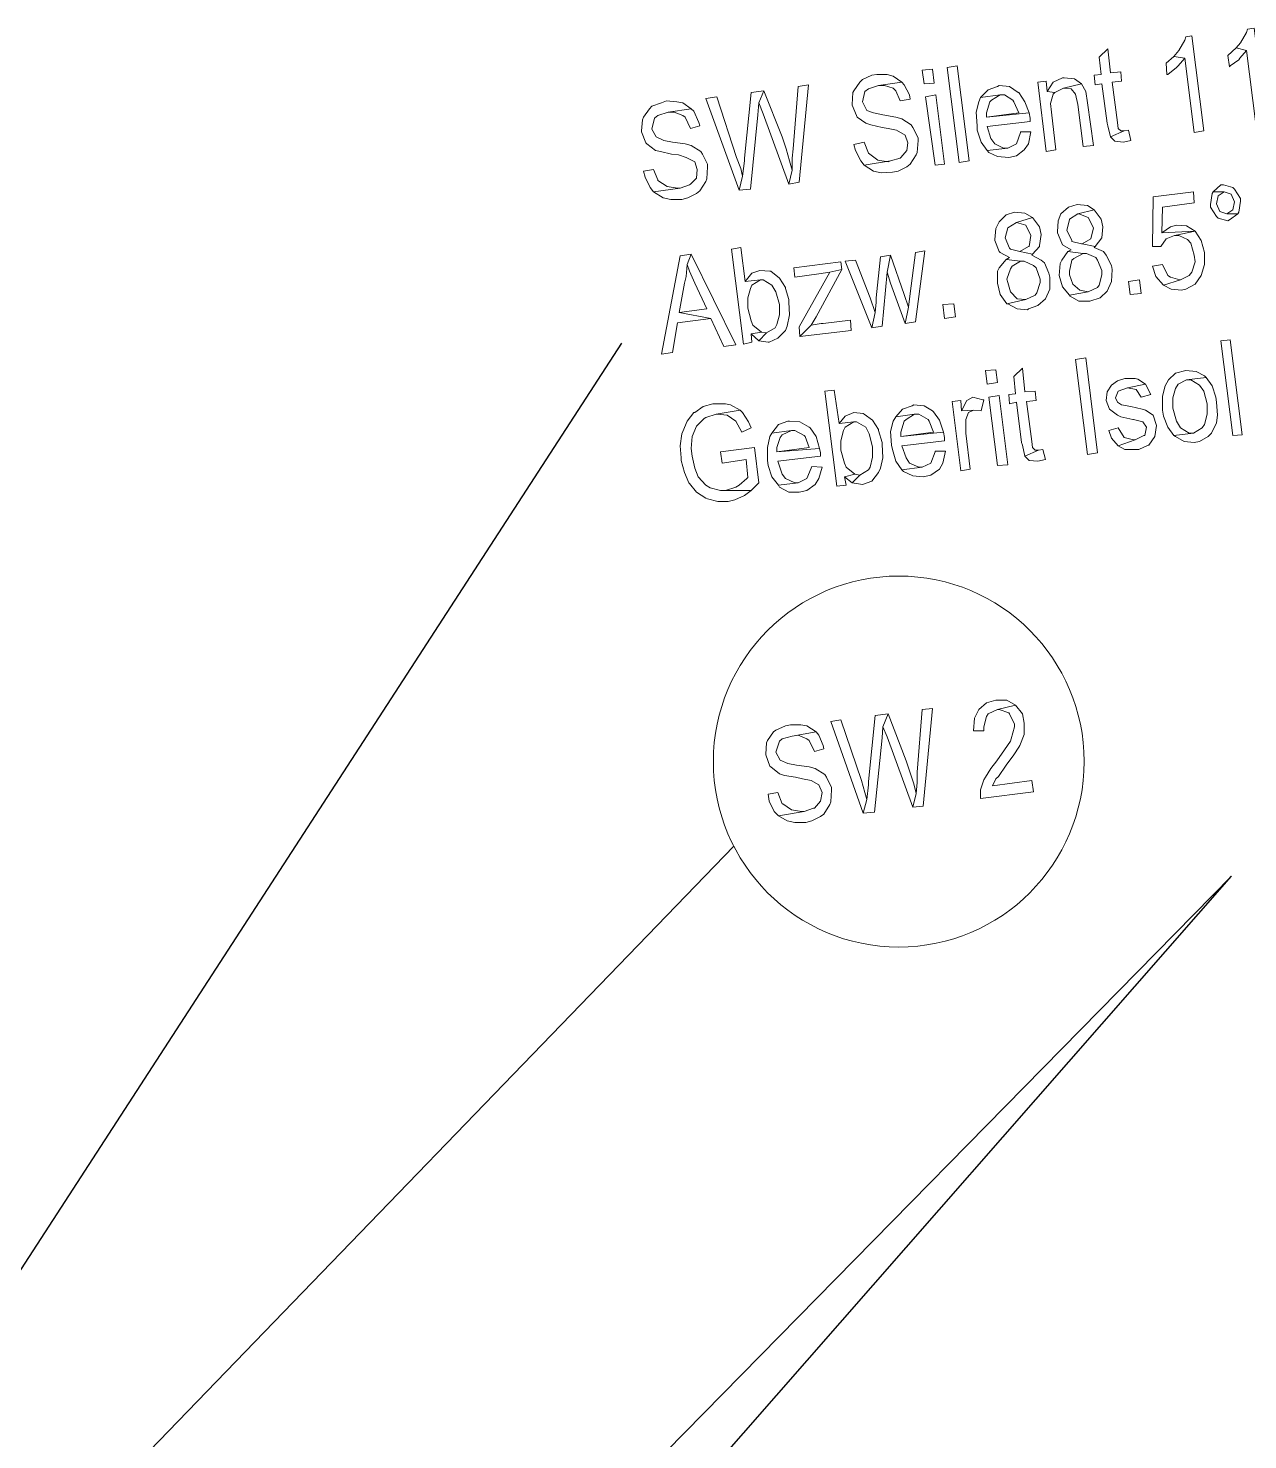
# Model space of a CAD drawing. Header units: metres. Extents: x 2713732.4 to 2713757.2, y 1226081.6 to 1226111.3.
# Drawn here: x 2713750.459 to 2713752.007, y 1226107.596 to 1226109.388 of the extents above; entities that cross this region are included whole.
import ezdxf

# ---------------------------------------------------------------- set-up
doc = ezdxf.new("R2010")
doc.units = ezdxf.units.M
doc.layers.add('einlagen_boden_erstes_og', color=7, linetype='Continuous', true_color=0x000000)

msp = doc.modelspace()

# ---------------------------------------------------------------- linework, layer by layer
at = {"layer": 'einlagen_boden_erstes_og', "color": 7, "linetype": 'Continuous', "lineweight": 25, "extrusion": (0.000477202, 0.001815, 0.999998)}
for p, q in [((2713749.6613, 1226106.5983, -0.191), (2713751.2126, 1226108.9881, -0.1961)), ((2713749.6613, 1226106.5983, -0.191), (2713751.3546, 1226108.3495, -0.195)), ((2713751.9867, 1226108.3117, -0.1952), (2713750.3595, 1226106.6567, -0.1915)), ((2713750.5579, 1226106.6819, -0.1916), (2713751.9867, 1226108.3117, -0.1952))]:
    msp.add_line(p, q, dxfattribs=at)
at = {"layer": 'einlagen_boden_erstes_og', "color": 7, "lineweight": 0}
for points in [[(2713752.0154, 1226109.3876), (2713752.0067, 1226109.3865), (2713752.0056, 1226109.3822), (2713751.998, 1226109.3691), (2713751.9925, 1226109.3626), (2713752.0056, 1226109.3594), (2713752.0175, 1226109.2659), (2713752.0306, 1226109.267)], [(2713751.9361, 1226109.3778), (2713751.9285, 1226109.3767), (2713751.9274, 1226109.3724), (2713751.9198, 1226109.3594), (2713751.9132, 1226109.3518), (2713751.9274, 1226109.3496), (2713751.9393, 1226109.2551), (2713751.9513, 1226109.2573)], [(2713751.8296, 1226109.3615), (2713751.8187, 1226109.3507), (2713751.8209, 1226109.329), (2713751.8122, 1226109.3279), (2713751.8133, 1226109.3159), (2713751.822, 1226109.317), (2713751.8285, 1226109.267), (2713751.8296, 1226109.2638), (2713751.8329, 1226109.2497), (2713751.8502, 1226109.2573), (2713751.8459, 1226109.2573), (2713751.8426, 1226109.2605), (2713751.8416, 1226109.2681), (2713751.835, 1226109.3192), (2713751.847, 1226109.3203), (2713751.8459, 1226109.3322), (2713751.8329, 1226109.3311)], [(2713751.9132, 1226109.3518), (2713751.9035, 1226109.3431), (2713751.9046, 1226109.329), (2713751.9056, 1226109.329), (2713751.9165, 1226109.3376), (2713751.9187, 1226109.3398), (2713751.9274, 1226109.3496)], [(2713751.9925, 1226109.3626), (2713751.9817, 1226109.3528), (2713751.9839, 1226109.3387), (2713751.9849, 1226109.3398), (2713751.9958, 1226109.3474), (2713751.9969, 1226109.3496), (2713752.0056, 1226109.3594)], [(2713751.6069, 1226109.3355), (2713751.5939, 1226109.3344), (2713751.5961, 1226109.317), (2713751.6091, 1226109.3181)], [(2713751.6406, 1226109.2171), (2713751.6254, 1226109.3376), (2713751.6384, 1226109.3398), (2713751.6536, 1226109.2192), (2713751.6406, 1226109.2171)], [(2713751.4494, 1226109.3159), (2713751.4364, 1226109.3137), (2713751.4299, 1226109.2344), (2713751.4288, 1226109.2225), (2713751.4288, 1226109.2073), (2713751.4244, 1226109.1899), (2713751.4375, 1226109.1921)], [(2713751.5363, 1226109.329), (2713751.5298, 1226109.3279), (2713751.5179, 1226109.3224), (2713751.5146, 1226109.3192), (2713751.507, 1226109.3083), (2713751.5059, 1226109.3061), (2713751.5048, 1226109.2909), (2713751.5048, 1226109.2898), (2713751.5103, 1226109.2768), (2713751.5113, 1226109.2746), (2713751.5222, 1226109.267), (2713751.5287, 1226109.2649), (2713751.5428, 1226109.2616), (2713751.5504, 1226109.2605), (2713751.5613, 1226109.2583), (2713751.5722, 1226109.2518), (2713751.5754, 1226109.2421), (2713751.5743, 1226109.2323), (2713751.5667, 1226109.2236), (2713751.5657, 1226109.2225), (2713751.5537, 1226109.2192), (2713751.52, 1226109.2138), (2713751.532, 1226109.2062), (2713751.5418, 1226109.204), (2713751.5559, 1226109.2051), (2713751.5635, 1226109.2062), (2713751.5743, 1226109.2116), (2713751.5787, 1226109.2149), (2713751.5863, 1226109.2268), (2713751.5874, 1226109.2301), (2713751.5885, 1226109.2453), (2713751.5885, 1226109.2486), (2713751.5819, 1226109.2616), (2713751.5798, 1226109.2649), (2713751.5678, 1226109.2725), (2713751.5602, 1226109.2746), (2713751.5439, 1226109.2779), (2713751.532, 1226109.2801), (2713751.5233, 1226109.2833), (2713751.5179, 1226109.2942), (2713751.5179, 1226109.2942), (2713751.5211, 1226109.3072), (2713751.5255, 1226109.3105), (2713751.5385, 1226109.3148), (2713751.5678, 1226109.3192), (2713751.557, 1226109.3268), (2713751.5494, 1226109.329)], [(2713751.5678, 1226109.3192), (2713751.5385, 1226109.3148), (2713751.5461, 1226109.3148), (2713751.557, 1226109.3116), (2713751.5602, 1226109.3083), (2713751.5657, 1226109.2953), (2713751.5787, 1226109.2975), (2713751.5776, 1226109.3029), (2713751.5711, 1226109.3159)], [(2713751.6917, 1226109.3148), (2713751.6895, 1226109.3137), (2713751.6775, 1226109.3094), (2713751.6678, 1226109.2996), (2713751.6927, 1226109.3029), (2713751.6982, 1226109.3029), (2713751.709, 1226109.2964), (2713751.7101, 1226109.2942), (2713751.7166, 1226109.2801), (2713751.6754, 1226109.2746), (2713751.7297, 1226109.2801), (2713751.7242, 1226109.2942), (2713751.7166, 1226109.3061), (2713751.7156, 1226109.3061), (2713751.7047, 1226109.3137)], [(2713751.7514, 1226109.3203), (2713751.7405, 1226109.3192), (2713751.7514, 1226109.2312), (2713751.7633, 1226109.2334), (2713751.7579, 1226109.2812), (2713751.7568, 1226109.292), (2713751.7601, 1226109.304), (2713751.7623, 1226109.3061), (2713751.7525, 1226109.3072)], [(2713751.7742, 1226109.3246), (2713751.772, 1226109.3246), (2713751.7601, 1226109.3192), (2713751.7525, 1226109.3072), (2713751.7623, 1226109.3061), (2713751.7731, 1226109.3116), (2713751.7959, 1226109.317), (2713751.7872, 1226109.3235)], [(2713751.7959, 1226109.317), (2713751.7731, 1226109.3116), (2713751.7829, 1226109.3105), (2713751.7883, 1226109.304), (2713751.7916, 1226109.2909), (2713751.7981, 1226109.2377), (2713751.8111, 1226109.2388), (2713751.8035, 1226109.2931), (2713751.8014, 1226109.3072)], [(2713751.2691, 1226109.2953), (2713751.2626, 1226109.2931), (2713751.2506, 1226109.2888), (2713751.2474, 1226109.2855), (2713751.2398, 1226109.2746), (2713751.2387, 1226109.2714), (2713751.2376, 1226109.2573), (2713751.2376, 1226109.2562), (2713751.243, 1226109.2421), (2713751.2441, 1226109.241), (2713751.255, 1226109.2323), (2713751.2615, 1226109.2312), (2713751.2756, 1226109.2279), (2713751.2843, 1226109.2268), (2713751.2941, 1226109.2236), (2713751.305, 1226109.2182), (2713751.3082, 1226109.2084), (2713751.3071, 1226109.1975), (2713751.2995, 1226109.1899), (2713751.2984, 1226109.1888), (2713751.2865, 1226109.1845), (2713751.2528, 1226109.1801), (2713751.2648, 1226109.1725), (2713751.2745, 1226109.1704), (2713751.2887, 1226109.1704), (2713751.2963, 1226109.1725), (2713751.3071, 1226109.178), (2713751.3115, 1226109.1812), (2713751.3191, 1226109.1932), (2713751.3202, 1226109.1964), (2713751.3212, 1226109.2116), (2713751.3212, 1226109.2149), (2713751.3147, 1226109.2279), (2713751.3126, 1226109.2312), (2713751.3006, 1226109.2388), (2713751.293, 1226109.241), (2713751.2767, 1226109.2431), (2713751.2659, 1226109.2453), (2713751.2561, 1226109.2497), (2713751.2506, 1226109.2594), (2713751.2506, 1226109.2594), (2713751.2539, 1226109.2736), (2713751.2582, 1226109.2768), (2713751.2713, 1226109.2812), (2713751.3006, 1226109.2855), (2713751.2897, 1226109.2931), (2713751.2821, 1226109.2942)], [(2713751.3332, 1226109.3007), (2713751.3191, 1226109.2985), (2713751.3614, 1226109.1823), (2713751.3658, 1226109.1997), (2713751.3636, 1226109.2095), (2713751.3582, 1226109.2236)], [(2713751.3929, 1226109.3083), (2713751.3766, 1226109.3061), (2713751.368, 1226109.2225), (2713751.368, 1226109.2192), (2713751.3658, 1226109.1997), (2713751.3614, 1226109.1823), (2713751.3756, 1226109.1834), (2713751.3853, 1226109.2779), (2713751.3864, 1226109.2931)], [(2713751.3929, 1226109.3083), (2713751.3864, 1226109.2931), (2713751.3919, 1226109.279), (2713751.4244, 1226109.1899), (2713751.4288, 1226109.2073), (2713751.4255, 1226109.2192), (2713751.4212, 1226109.2344), (2713751.4158, 1226109.2497)], [(2713751.6113, 1226109.3029), (2713751.5982, 1226109.3007), (2713751.6102, 1226109.2138), (2713751.6221, 1226109.2149)], [(2713751.6678, 1226109.2996), (2713751.6656, 1226109.2942), (2713751.6623, 1226109.2812), (2713751.6634, 1226109.2638), (2713751.6634, 1226109.2583), (2713751.6688, 1226109.2431), (2713751.6764, 1226109.2323), (2713751.7025, 1226109.2355), (2713751.6971, 1226109.2355), (2713751.6862, 1226109.241), (2713751.6808, 1226109.2475), (2713751.6764, 1226109.2627), (2713751.7308, 1226109.2692), (2713751.7308, 1226109.2736), (2713751.7297, 1226109.2801), (2713751.6754, 1226109.2746), (2713751.6754, 1226109.2801), (2713751.6797, 1226109.2942), (2713751.6819, 1226109.2964), (2713751.6927, 1226109.3029)], [(2713751.3006, 1226109.2855), (2713751.2713, 1226109.2812), (2713751.2789, 1226109.2812), (2713751.2897, 1226109.2768), (2713751.293, 1226109.2746), (2713751.2995, 1226109.2605), (2713751.3115, 1226109.2638), (2713751.3104, 1226109.2681), (2713751.3039, 1226109.2822)], [(2713751.52, 1226109.2431), (2713751.507, 1226109.2399), (2713751.5092, 1226109.2323), (2713751.5157, 1226109.2192), (2713751.52, 1226109.2138), (2713751.5537, 1226109.2192), (2713751.5504, 1226109.2182), (2713751.5374, 1226109.2203), (2713751.5374, 1226109.2203), (2713751.5255, 1226109.229), (2713751.5255, 1226109.229)], [(2713751.7188, 1226109.2562), (2713751.7188, 1226109.2551), (2713751.7134, 1226109.241), (2713751.7025, 1226109.2355), (2713751.6764, 1226109.2323), (2713751.6786, 1226109.2301), (2713751.6895, 1226109.2247), (2713751.7036, 1226109.2236), (2713751.7134, 1226109.2258), (2713751.7232, 1226109.2334), (2713751.7286, 1226109.241), (2713751.7318, 1226109.2562)], [(2713751.8557, 1226109.2583), (2713751.8502, 1226109.2573), (2713751.8329, 1226109.2497), (2713751.8383, 1226109.2442), (2713751.8492, 1226109.2431), (2713751.8589, 1226109.2453)], [(2713751.2528, 1226109.2084), (2713751.2398, 1226109.2062), (2713751.242, 1226109.1986), (2713751.2485, 1226109.1856), (2713751.2528, 1226109.1801), (2713751.2865, 1226109.1845), (2713751.2832, 1226109.1845), (2713751.2702, 1226109.1867), (2713751.2702, 1226109.1867), (2713751.2582, 1226109.1943), (2713751.2582, 1226109.1953)], [(2713751.9762, 1226109.1888), (2713751.973, 1226109.1888), (2713751.9632, 1226109.1801), (2713751.9773, 1226109.1801), (2713751.986, 1226109.1769), (2713751.9904, 1226109.1671), (2713751.9882, 1226109.1573), (2713751.9806, 1226109.1519), (2713751.9947, 1226109.1519), (2713751.9958, 1226109.1541), (2713751.998, 1226109.1682), (2713751.998, 1226109.1714), (2713751.9904, 1226109.1834), (2713751.9882, 1226109.1856)], [(2713751.9382, 1226109.1801), (2713751.8872, 1226109.1736), (2713751.8861, 1226109.1106), (2713751.897, 1226109.1106), (2713751.9035, 1226109.1204), (2713751.9143, 1226109.1247), (2713751.9404, 1226109.1302), (2713751.898, 1226109.128), (2713751.8991, 1226109.1606), (2713751.9393, 1226109.166)], [(2713751.9632, 1226109.1801), (2713751.9621, 1226109.178), (2713751.96, 1226109.1638), (2713751.96, 1226109.1606), (2713751.9676, 1226109.1486), (2713751.9697, 1226109.1465), (2713751.9817, 1226109.1432), (2713751.9839, 1226109.1443), (2713751.9947, 1226109.1519), (2713751.9806, 1226109.1519), (2713751.9719, 1226109.1552), (2713751.9676, 1226109.1649), (2713751.9697, 1226109.1747), (2713751.9773, 1226109.1801)], [(2713751.7112, 1226109.1541), (2713751.7003, 1226109.1508), (2713751.6917, 1226109.1421), (2713751.6873, 1226109.1334), (2713751.6862, 1226109.1193), (2713751.6862, 1226109.1182), (2713751.6917, 1226109.1041), (2713751.6927, 1226109.103), (2713751.7047, 1226109.0965), (2713751.7003, 1226109.0943), (2713751.7188, 1226109.0922), (2713751.7232, 1226109.0922), (2713751.7351, 1226109.0867), (2713751.7384, 1226109.0835), (2713751.7438, 1226109.0693), (2713751.7438, 1226109.065), (2713751.7394, 1226109.052), (2713751.7373, 1226109.0487), (2713751.7253, 1226109.0433), (2713751.7014, 1226109.0378), (2713751.7025, 1226109.0378), (2713751.7145, 1226109.0313), (2713751.7275, 1226109.0302), (2713751.7286, 1226109.0313), (2713751.7405, 1226109.0357), (2713751.7503, 1226109.0444), (2713751.7557, 1226109.0563), (2713751.7557, 1226109.0715), (2713751.7547, 1226109.0769), (2713751.7492, 1226109.09), (2713751.7449, 1226109.0932), (2713751.7329, 1226109.0998), (2713751.734, 1226109.1008), (2713751.7177, 1226109.1041), (2713751.7177, 1226109.1041), (2713751.7058, 1226109.1074), (2713751.7047, 1226109.1084), (2713751.6993, 1226109.1215), (2713751.7025, 1226109.1345), (2713751.7025, 1226109.1345), (2713751.7134, 1226109.141), (2713751.734, 1226109.1476), (2713751.7242, 1226109.153)], [(2713751.7905, 1226109.1638), (2713751.7796, 1226109.1606), (2713751.7699, 1226109.1519), (2713751.7666, 1226109.1432), (2713751.7655, 1226109.1291), (2713751.7655, 1226109.128), (2713751.7709, 1226109.115), (2713751.772, 1226109.1128), (2713751.7829, 1226109.1063), (2713751.7786, 1226109.1041), (2713751.7981, 1226109.1019), (2713751.8025, 1226109.1019), (2713751.8144, 1226109.0965), (2713751.8166, 1226109.0932), (2713751.822, 1226109.0802), (2713751.822, 1226109.0748), (2713751.8187, 1226109.0617), (2713751.8166, 1226109.0585), (2713751.8046, 1226109.053), (2713751.7807, 1226109.0487), (2713751.7818, 1226109.0476), (2713751.7927, 1226109.0411), (2713751.8057, 1226109.0411), (2713751.8068, 1226109.0411), (2713751.8198, 1226109.0454), (2713751.8285, 1226109.0541), (2713751.834, 1226109.0661), (2713751.835, 1226109.0813), (2713751.834, 1226109.0867), (2713751.8274, 1226109.0998), (2713751.8242, 1226109.1041), (2713751.8122, 1226109.1095), (2713751.8133, 1226109.1106), (2713751.797, 1226109.1139), (2713751.7959, 1226109.1139), (2713751.784, 1226109.1171), (2713751.784, 1226109.1182), (2713751.7775, 1226109.1313), (2713751.7807, 1226109.1443), (2713751.7807, 1226109.1454), (2713751.7916, 1226109.1519), (2713751.8122, 1226109.1573), (2713751.8035, 1226109.1628)], [(2713751.8122, 1226109.1573), (2713751.7916, 1226109.1519), (2713751.7927, 1226109.1519), (2713751.8046, 1226109.1476), (2713751.8046, 1226109.1476), (2713751.8111, 1226109.1345), (2713751.8079, 1226109.1204), (2713751.8079, 1226109.1204), (2713751.797, 1226109.1139), (2713751.8133, 1226109.1106), (2713751.822, 1226109.1215), (2713751.822, 1226109.1215), (2713751.8231, 1226109.1356), (2713751.8209, 1226109.1454)], [(2713751.734, 1226109.1476), (2713751.7134, 1226109.141), (2713751.7134, 1226109.141), (2713751.7253, 1226109.1378), (2713751.7253, 1226109.1378), (2713751.7318, 1226109.1247), (2713751.7297, 1226109.1106), (2713751.7286, 1226109.1106), (2713751.7177, 1226109.1041), (2713751.734, 1226109.1008), (2713751.7427, 1226109.1106), (2713751.7427, 1226109.1117), (2713751.7449, 1226109.1258), (2713751.7427, 1226109.1356)], [(2713751.9165, 1226109.1378), (2713751.9089, 1226109.1356), (2713751.898, 1226109.128), (2713751.9404, 1226109.1302), (2713751.9295, 1226109.1367)], [(2713751.9404, 1226109.1302), (2713751.9143, 1226109.1247), (2713751.9198, 1226109.1247), (2713751.9306, 1226109.1193), (2713751.935, 1226109.115), (2713751.9393, 1226109.0998), (2713751.9404, 1226109.0911), (2713751.9361, 1226109.078), (2713751.9328, 1226109.0737), (2713751.9219, 1226109.0683), (2713751.9002, 1226109.0617), (2713751.91, 1226109.0563), (2713751.923, 1226109.0552), (2713751.9285, 1226109.0563), (2713751.9404, 1226109.0628), (2713751.948, 1226109.0737), (2713751.9524, 1226109.0878), (2713751.9524, 1226109.103), (2713751.9524, 1226109.103), (2713751.948, 1226109.1182)], [(2713751.3006, 1226109.1008), (2713751.2865, 1226109.0987), (2713751.2626, 1226108.9738), (2713751.2767, 1226108.9759), (2713751.2832, 1226109.0139), (2713751.3256, 1226109.0194), (2713751.2854, 1226109.027), (2713751.2919, 1226109.0639), (2713751.2941, 1226109.0726), (2713751.2952, 1226109.0878)], [(2713751.3006, 1226109.1008), (2713751.2952, 1226109.0878), (2713751.2984, 1226109.0791), (2713751.305, 1226109.0639), (2713751.3202, 1226109.0313), (2713751.2854, 1226109.027), (2713751.3256, 1226109.0194), (2713751.3419, 1226108.9835), (2713751.3571, 1226108.9857)], [(2713751.3636, 1226109.1095), (2713751.3517, 1226109.1074), (2713751.3669, 1226108.9868), (2713751.3777, 1226108.989), (2713751.3766, 1226108.9998), (2713751.3897, 1226109.002), (2713751.3788, 1226109.0107), (2713751.3766, 1226109.0161), (2713751.3723, 1226109.0324), (2713751.3723, 1226109.0454), (2713751.3756, 1226109.0574), (2713751.3777, 1226109.0617), (2713751.3886, 1226109.0683), (2713751.369, 1226109.0661)], [(2713751.5537, 1226109.0998), (2713751.5407, 1226109.0976), (2713751.5352, 1226109.0454), (2713751.5352, 1226109.04), (2713751.5342, 1226109.027), (2713751.5298, 1226109.0074), (2713751.5428, 1226109.0096), (2713751.5494, 1226109.078)], [(2713751.5537, 1226109.0998), (2713751.5494, 1226109.078), (2713751.5537, 1226109.0639), (2713751.5722, 1226109.0129), (2713751.5765, 1226109.0335), (2713751.5711, 1226109.0498)], [(2713751.5972, 1226109.1052), (2713751.5852, 1226109.103), (2713751.5787, 1226109.0509), (2713751.5765, 1226109.0335), (2713751.5722, 1226109.0129), (2713751.5852, 1226109.015)], [(2713751.7786, 1226109.1041), (2713751.7709, 1226109.0932), (2713751.7688, 1226109.0889), (2713751.7677, 1226109.0737), (2713751.772, 1226109.0596), (2713751.7807, 1226109.0487), (2713751.8046, 1226109.053), (2713751.7938, 1226109.0552), (2713751.7851, 1226109.0628), (2713751.7807, 1226109.0748), (2713751.7807, 1226109.0791), (2713751.784, 1226109.0932), (2713751.7862, 1226109.0954), (2713751.7981, 1226109.1019)], [(2713751.3875, 1226109.0802), (2713751.3777, 1226109.0769), (2713751.369, 1226109.0661), (2713751.3886, 1226109.0683), (2713751.3919, 1226109.0683), (2713751.4027, 1226109.0617), (2713751.4081, 1226109.053), (2713751.4125, 1226109.0368), (2713751.4125, 1226109.0237), (2713751.4092, 1226109.0118), (2713751.4071, 1226109.0074), (2713751.3962, 1226109.0009), (2713751.3864, 1226108.9911), (2713751.3984, 1226108.989), (2713751.3995, 1226108.989), (2713751.4103, 1226108.9944), (2713751.4201, 1226109.0042), (2713751.4223, 1226109.0096), (2713751.4255, 1226109.0237), (2713751.4244, 1226109.04), (2713751.4244, 1226109.0433), (2713751.4201, 1226109.0574), (2713751.4201, 1226109.0585), (2713751.4125, 1226109.0704), (2713751.4016, 1226109.0791), (2713751.4005, 1226109.0791)], [(2713751.4907, 1226109.0911), (2713751.431, 1226109.0835), (2713751.432, 1226109.0715), (2713751.4625, 1226109.0759), (2713751.4625, 1226109.0759), (2713751.4766, 1226109.078), (2713751.4918, 1226109.0813)], [(2713751.4918, 1226109.0813), (2713751.4766, 1226109.078), (2713751.4375, 1226109.0085), (2713751.4386, 1226108.9966), (2713751.4527, 1226109.0107), (2713751.4592, 1226109.0215)], [(2713751.5092, 1226109.0932), (2713751.4961, 1226109.0922), (2713751.5298, 1226109.0074), (2713751.5342, 1226109.027), (2713751.5276, 1226109.0454)], [(2713751.7003, 1226109.0943), (2713751.6917, 1226109.0835), (2713751.6895, 1226109.0791), (2713751.6895, 1226109.0639), (2713751.6927, 1226109.0498), (2713751.7014, 1226109.0378), (2713751.7253, 1226109.0433), (2713751.7145, 1226109.0444), (2713751.7058, 1226109.053), (2713751.7025, 1226109.065), (2713751.7014, 1226109.0693), (2713751.7058, 1226109.0824), (2713751.7079, 1226109.0856), (2713751.7188, 1226109.0922)], [(2713751.8991, 1226109.0878), (2713751.8861, 1226109.0856), (2713751.8904, 1226109.0726), (2713751.9002, 1226109.0617), (2713751.9219, 1226109.0683), (2713751.9209, 1226109.0683), (2713751.9089, 1226109.0715), (2713751.9056, 1226109.0737)], [(2713751.8578, 1226109.0498), (2713751.8557, 1226109.0661), (2713751.8698, 1226109.0683), (2713751.872, 1226109.0509), (2713751.8578, 1226109.0498)], [(2713751.6221, 1226109.0194), (2713751.62, 1226109.0368), (2713751.6341, 1226109.0378), (2713751.6363, 1226109.0215), (2713751.6221, 1226109.0194)], [(2713751.5026, 1226109.0172), (2713751.4679, 1226109.0129), (2713751.4657, 1226109.0129), (2713751.4527, 1226109.0107), (2713751.4386, 1226108.9966), (2713751.5037, 1226109.0042)], [(2713751.3897, 1226109.002), (2713751.3766, 1226108.9998), (2713751.3864, 1226108.9911), (2713751.3962, 1226109.0009)], [(2713751.9882, 1226108.8706), (2713751.973, 1226108.9911), (2713751.9849, 1226108.9922), (2713752.0001, 1226108.8716), (2713751.9882, 1226108.8706)], [(2713751.721, 1226108.9564), (2713751.7101, 1226108.9455), (2713751.7123, 1226108.9238), (2713751.7036, 1226108.9227), (2713751.7047, 1226108.9108), (2713751.7134, 1226108.9129), (2713751.7199, 1226108.8619), (2713751.721, 1226108.8586), (2713751.7242, 1226108.8445), (2713751.7416, 1226108.8521), (2713751.7373, 1226108.8521), (2713751.734, 1226108.8554), (2713751.7329, 1226108.863), (2713751.7264, 1226108.914), (2713751.7384, 1226108.9151), (2713751.7373, 1226108.927), (2713751.7242, 1226108.926)], [(2713751.8035, 1226108.8467), (2713751.7883, 1226108.9672), (2713751.8014, 1226108.9694), (2713751.8166, 1226108.8488), (2713751.8035, 1226108.8467)], [(2713751.6873, 1226108.9542), (2713751.6743, 1226108.9531), (2713751.6764, 1226108.9357), (2713751.6895, 1226108.9379)], [(2713751.8513, 1226108.9433), (2713751.8416, 1226108.9401), (2713751.834, 1226108.9346), (2713751.8285, 1226108.926), (2713751.8274, 1226108.9151), (2713751.8318, 1226108.9042), (2713751.8416, 1226108.8966), (2713751.8459, 1226108.8945), (2713751.8611, 1226108.8912), (2713751.8622, 1226108.8912), (2713751.8741, 1226108.8879), (2713751.8785, 1226108.8814), (2713751.8763, 1226108.8706), (2713751.8752, 1226108.8706), (2713751.8644, 1226108.8651), (2713751.8426, 1226108.8575), (2713751.8513, 1226108.8532), (2713751.8655, 1226108.8532), (2713751.8687, 1226108.8532), (2713751.8807, 1226108.8586), (2713751.8817, 1226108.8586), (2713751.8893, 1226108.8695), (2713751.8915, 1226108.8836), (2713751.8872, 1226108.8966), (2713751.8774, 1226108.9031), (2713751.8731, 1226108.9042), (2713751.8589, 1226108.9075), (2713751.847, 1226108.9097), (2713751.8416, 1226108.9129), (2713751.8394, 1226108.9184), (2713751.8426, 1226108.927), (2713751.8426, 1226108.927), (2713751.8546, 1226108.9314), (2713751.8774, 1226108.9357), (2713751.8676, 1226108.9423), (2713751.8644, 1226108.9433)], [(2713751.9285, 1226108.9531), (2713751.9154, 1226108.9499), (2713751.9067, 1226108.9412), (2713751.9024, 1226108.9336), (2713751.8991, 1226108.9205), (2713751.8991, 1226108.9031), (2713751.9002, 1226108.8955), (2713751.9056, 1226108.8814), (2713751.9132, 1226108.8706), (2713751.9382, 1226108.8738), (2713751.9328, 1226108.8738), (2713751.9219, 1226108.8803), (2713751.9165, 1226108.889), (2713751.9122, 1226108.9053), (2713751.9122, 1226108.9184), (2713751.9154, 1226108.9303), (2713751.9187, 1226108.9357), (2713751.9295, 1226108.9412), (2713751.9545, 1226108.9444), (2713751.9524, 1226108.9466), (2713751.9415, 1226108.952)], [(2713751.9545, 1226108.9444), (2713751.9295, 1226108.9412), (2713751.935, 1226108.9412), (2713751.9458, 1226108.9346), (2713751.9513, 1226108.927), (2713751.9556, 1226108.9108), (2713751.9556, 1226108.8977), (2713751.9524, 1226108.8847), (2713751.9491, 1226108.8803), (2713751.9382, 1226108.8738), (2713751.9132, 1226108.8706), (2713751.9154, 1226108.8695), (2713751.9263, 1226108.863), (2713751.9393, 1226108.8619), (2713751.9458, 1226108.863), (2713751.9567, 1226108.8695), (2713751.961, 1226108.8738), (2713751.9676, 1226108.8869), (2713751.9686, 1226108.8966), (2713751.9676, 1226108.9129), (2713751.9665, 1226108.9194), (2713751.9621, 1226108.9336)], [(2713751.482, 1226108.9281), (2713751.4701, 1226108.927), (2713751.4853, 1226108.8065), (2713751.4972, 1226108.8076), (2713751.495, 1226108.8184), (2713751.5081, 1226108.8217), (2713751.4972, 1226108.8304), (2713751.495, 1226108.8358), (2713751.4907, 1226108.8521), (2713751.4907, 1226108.864), (2713751.494, 1226108.8771), (2713751.4961, 1226108.8814), (2713751.507, 1226108.8879), (2713751.4885, 1226108.8858)], [(2713751.658, 1226108.9194), (2713751.6504, 1226108.9151), (2713751.6504, 1226108.9151), (2713751.6439, 1226108.9021), (2713751.6591, 1226108.9031), (2713751.6688, 1226108.9021), (2713751.6721, 1226108.9162), (2713751.671, 1226108.9162)], [(2713751.6917, 1226108.9216), (2713751.6786, 1226108.9194), (2713751.6895, 1226108.8325), (2713751.7025, 1226108.8336)], [(2713751.8774, 1226108.9357), (2713751.8546, 1226108.9314), (2713751.8655, 1226108.9292), (2713751.872, 1226108.9194), (2713751.8839, 1226108.9227)], [(2713751.3299, 1226108.9108), (2713751.3278, 1226108.9108), (2713751.3158, 1226108.9075), (2713751.305, 1226108.8999), (2713751.3039, 1226108.8999), (2713751.2952, 1226108.889), (2713751.2897, 1226108.876), (2713751.2887, 1226108.8727), (2713751.2865, 1226108.8575), (2713751.2876, 1226108.8423), (2713751.2876, 1226108.8391), (2713751.2919, 1226108.8239), (2713751.2974, 1226108.8108), (2713751.2984, 1226108.8097), (2713751.3071, 1226108.7989), (2713751.3191, 1226108.7913), (2713751.3212, 1226108.7902), (2713751.3343, 1226108.7869), (2713751.3473, 1226108.7869), (2713751.356, 1226108.7891), (2713751.368, 1226108.7945), (2713751.3766, 1226108.801), (2713751.3441, 1226108.801), (2713751.3375, 1226108.801), (2713751.3245, 1226108.8043), (2713751.3191, 1226108.8076), (2713751.3093, 1226108.8184), (2713751.305, 1226108.8293), (2713751.3017, 1226108.8445), (2713751.3006, 1226108.8543), (2713751.3017, 1226108.8695), (2713751.3071, 1226108.8825), (2713751.3071, 1226108.8825), (2713751.3169, 1226108.8923), (2713751.3191, 1226108.8934), (2713751.3321, 1226108.8977), (2713751.3625, 1226108.9031), (2713751.3506, 1226108.9097), (2713751.3441, 1226108.9108)], [(2713751.3625, 1226108.9031), (2713751.3321, 1226108.8977), (2713751.3332, 1226108.8977), (2713751.3462, 1226108.8966), (2713751.3571, 1226108.889), (2713751.3571, 1226108.889), (2713751.3647, 1226108.8749), (2713751.3766, 1226108.8803), (2713751.3734, 1226108.8879), (2713751.3658, 1226108.8999)], [(2713751.583, 1226108.9097), (2713751.5809, 1226108.9086), (2713751.5689, 1226108.9042), (2713751.5602, 1226108.8945), (2713751.5841, 1226108.8977), (2713751.5895, 1226108.8977), (2713751.6015, 1226108.8912), (2713751.6026, 1226108.889), (2713751.608, 1226108.8749), (2713751.5667, 1226108.8695), (2713751.621, 1226108.8749), (2713751.6156, 1226108.8901), (2713751.608, 1226108.901), (2713751.6069, 1226108.9021), (2713751.5961, 1226108.9086)], [(2713751.6428, 1226108.9151), (2713751.6319, 1226108.914), (2713751.6428, 1226108.826), (2713751.6547, 1226108.8282), (2713751.6493, 1226108.8738), (2713751.6493, 1226108.876), (2713751.6493, 1226108.8912), (2713751.6526, 1226108.8999), (2713751.6591, 1226108.9031), (2713751.6439, 1226108.9021)], [(2713751.4255, 1226108.889), (2713751.4234, 1226108.889), (2713751.4114, 1226108.8847), (2713751.4027, 1226108.8738), (2713751.4277, 1226108.8771), (2713751.432, 1226108.8771), (2713751.444, 1226108.8706), (2713751.4451, 1226108.8695), (2713751.4505, 1226108.8554), (2713751.4092, 1226108.8499), (2713751.4635, 1226108.8543), (2713751.4592, 1226108.8695), (2713751.4516, 1226108.8803), (2713751.4505, 1226108.8814), (2713751.4386, 1226108.8879)], [(2713751.507, 1226108.8999), (2713751.4961, 1226108.8955), (2713751.4885, 1226108.8858), (2713751.507, 1226108.8879), (2713751.5103, 1226108.8879), (2713751.5222, 1226108.8814), (2713751.5265, 1226108.8727), (2713751.5309, 1226108.8564), (2713751.5309, 1226108.8434), (2713751.5276, 1226108.8304), (2713751.5255, 1226108.8271), (2713751.5146, 1226108.8206), (2713751.5048, 1226108.8108), (2713751.5179, 1226108.8086), (2713751.5179, 1226108.8086), (2713751.5298, 1226108.813), (2713751.5385, 1226108.8239), (2713751.5407, 1226108.8293), (2713751.5439, 1226108.8423), (2713751.5428, 1226108.8597), (2713751.5428, 1226108.8619), (2713751.5385, 1226108.8771), (2713751.5385, 1226108.8782), (2713751.5309, 1226108.8901), (2713751.52, 1226108.8977), (2713751.5189, 1226108.8988)], [(2713751.5602, 1226108.8945), (2713751.557, 1226108.889), (2713751.5537, 1226108.876), (2713751.5548, 1226108.8586), (2713751.5559, 1226108.8532), (2713751.5602, 1226108.838), (2713751.5678, 1226108.8271), (2713751.5939, 1226108.8304), (2713751.5895, 1226108.8304), (2713751.5776, 1226108.8358), (2713751.5733, 1226108.8423), (2713751.5678, 1226108.8575), (2713751.6221, 1226108.864), (2713751.6221, 1226108.8684), (2713751.621, 1226108.8749), (2713751.5667, 1226108.8695), (2713751.5667, 1226108.8749), (2713751.5711, 1226108.889), (2713751.5733, 1226108.8912), (2713751.5841, 1226108.8977)], [(2713751.4027, 1226108.8738), (2713751.4005, 1226108.8695), (2713751.3973, 1226108.8554), (2713751.3973, 1226108.8391), (2713751.3984, 1226108.8325), (2713751.4027, 1226108.8184), (2713751.4114, 1226108.8076), (2713751.4364, 1226108.8108), (2713751.432, 1226108.8108), (2713751.4201, 1226108.8162), (2713751.4158, 1226108.8217), (2713751.4103, 1226108.838), (2713751.4646, 1226108.8445), (2713751.4646, 1226108.8488), (2713751.4635, 1226108.8543), (2713751.4092, 1226108.8499), (2713751.4092, 1226108.8554), (2713751.4136, 1226108.8684), (2713751.4158, 1226108.8716), (2713751.4277, 1226108.8771)], [(2713751.8426, 1226108.8803), (2713751.8307, 1226108.8771), (2713751.834, 1226108.8673), (2713751.8426, 1226108.8575), (2713751.8644, 1226108.8651), (2713751.8622, 1226108.8651), (2713751.8502, 1226108.8684), (2713751.8502, 1226108.8684)], [(2713751.381, 1226108.8554), (2713751.3375, 1226108.8499), (2713751.3397, 1226108.8358), (2713751.3701, 1226108.8401), (2713751.3723, 1226108.8173), (2713751.3712, 1226108.8162), (2713751.3614, 1226108.8076), (2713751.3571, 1226108.8054), (2713751.3441, 1226108.801), (2713751.3766, 1226108.801), (2713751.3864, 1226108.8108)], [(2713751.6102, 1226108.851), (2713751.6102, 1226108.8499), (2713751.6048, 1226108.8358), (2713751.5939, 1226108.8304), (2713751.5678, 1226108.8271), (2713751.57, 1226108.8249), (2713751.5819, 1226108.8195), (2713751.595, 1226108.8184), (2713751.6048, 1226108.8206), (2713751.6156, 1226108.8282), (2713751.62, 1226108.8358), (2713751.6232, 1226108.851)], [(2713751.7471, 1226108.8532), (2713751.7416, 1226108.8521), (2713751.7242, 1226108.8445), (2713751.7297, 1226108.8391), (2713751.7405, 1226108.838), (2713751.7503, 1226108.8401)], [(2713751.4538, 1226108.8315), (2713751.4527, 1226108.8293), (2713751.4473, 1226108.8162), (2713751.4364, 1226108.8108), (2713751.4114, 1226108.8076), (2713751.4125, 1226108.8054), (2713751.4244, 1226108.7989), (2713751.4375, 1226108.7989), (2713751.4473, 1226108.801), (2713751.4581, 1226108.8086), (2713751.4625, 1226108.8162), (2713751.4668, 1226108.8304)], [(2713751.5081, 1226108.8217), (2713751.495, 1226108.8184), (2713751.5048, 1226108.8108), (2713751.5146, 1226108.8206)], [(2713751.6873, 1226108.5349), (2713751.6754, 1226108.5317), (2713751.6656, 1226108.523), (2713751.6602, 1226108.5121), (2713751.6591, 1226108.4958), (2713751.6721, 1226108.4958), (2713751.6721, 1226108.5012), (2713751.6754, 1226108.5143), (2713751.6775, 1226108.5175), (2713751.6895, 1226108.523), (2713751.7123, 1226108.5284), (2713751.7014, 1226108.5349)], [(2713751.7123, 1226108.5284), (2713751.6895, 1226108.523), (2713751.6917, 1226108.523), (2713751.7036, 1226108.5186), (2713751.7047, 1226108.5175), (2713751.7112, 1226108.5045), (2713751.7112, 1226108.5012), (2713751.7069, 1226108.486), (2713751.7058, 1226108.4828), (2713751.6982, 1226108.4719), (2713751.6884, 1226108.4578), (2713751.6808, 1226108.448), (2713751.6743, 1226108.4372), (2713751.6721, 1226108.4339), (2713751.6678, 1226108.4209), (2713751.6678, 1226108.41), (2713751.7351, 1226108.4187), (2713751.7329, 1226108.4328), (2713751.683, 1226108.4263), (2713751.6873, 1226108.435), (2713751.6906, 1226108.4382), (2713751.7003, 1226108.4524), (2713751.7003, 1226108.4524), (2713751.7101, 1226108.4654), (2713751.7166, 1226108.4752), (2713751.7177, 1226108.4773), (2713751.7232, 1226108.4915), (2713751.7232, 1226108.5056), (2713751.721, 1226108.5175)], [(2713751.4907, 1226108.5099), (2713751.4777, 1226108.5078), (2713751.5189, 1226108.3915), (2713751.5233, 1226108.4089), (2713751.5211, 1226108.4176), (2713751.5168, 1226108.4328)], [(2713751.5504, 1226108.5175), (2713751.5342, 1226108.5154), (2713751.5255, 1226108.4317), (2713751.5255, 1226108.4274), (2713751.5233, 1226108.4089), (2713751.5189, 1226108.3915), (2713751.5331, 1226108.3926), (2713751.5428, 1226108.4871), (2713751.5439, 1226108.5012)], [(2713751.5504, 1226108.5175), (2713751.5439, 1226108.5012), (2713751.5494, 1226108.4882), (2713751.5819, 1226108.3991), (2713751.5863, 1226108.4165), (2713751.583, 1226108.4285), (2713751.5787, 1226108.4426), (2713751.5733, 1226108.4578)], [(2713751.6069, 1226108.5241), (2713751.5939, 1226108.523), (2713751.5874, 1226108.4437), (2713751.5874, 1226108.4306), (2713751.5863, 1226108.4165), (2713751.5819, 1226108.3991), (2713751.595, 1226108.4002)], [(2713751.4266, 1226108.5034), (2713751.4201, 1226108.5023), (2713751.4081, 1226108.4969), (2713751.4049, 1226108.4947), (2713751.3973, 1226108.4839), (2713751.3962, 1226108.4806), (2713751.3951, 1226108.4665), (2713751.3951, 1226108.4654), (2713751.4005, 1226108.4513), (2713751.4016, 1226108.4502), (2713751.4125, 1226108.4415), (2713751.419, 1226108.4393), (2713751.4331, 1226108.4372), (2713751.4418, 1226108.435), (2713751.4527, 1226108.4328), (2713751.4625, 1226108.4274), (2713751.4668, 1226108.4176), (2713751.4646, 1226108.4067), (2713751.457, 1226108.398), (2713751.4559, 1226108.398), (2713751.444, 1226108.3937), (2713751.4114, 1226108.3883), (2713751.4223, 1226108.3818), (2713751.432, 1226108.3796), (2713751.4462, 1226108.3796), (2713751.4538, 1226108.3818), (2713751.4646, 1226108.3872), (2713751.469, 1226108.3904), (2713751.4766, 1226108.4024), (2713751.4777, 1226108.4057), (2713751.4788, 1226108.4209), (2713751.4788, 1226108.4241), (2713751.4722, 1226108.4372), (2713751.4701, 1226108.4404), (2713751.4581, 1226108.448), (2713751.4505, 1226108.4502), (2713751.4342, 1226108.4524), (2713751.4234, 1226108.4545), (2713751.4136, 1226108.4589), (2713751.4081, 1226108.4687), (2713751.4081, 1226108.4687), (2713751.4125, 1226108.4828), (2713751.4158, 1226108.486), (2713751.4288, 1226108.4893), (2713751.4592, 1226108.4947), (2713751.4473, 1226108.5023), (2713751.4396, 1226108.5034)], [(2713751.4592, 1226108.4947), (2713751.4288, 1226108.4893), (2713751.4364, 1226108.4904), (2713751.4473, 1226108.486), (2713751.4505, 1226108.4839), (2713751.457, 1226108.4697), (2713751.469, 1226108.473), (2713751.4679, 1226108.4773), (2713751.4625, 1226108.4904)], [(2713751.4103, 1226108.4176), (2713751.3984, 1226108.4154), (2713751.3995, 1226108.4067), (2713751.406, 1226108.3937), (2713751.4114, 1226108.3883), (2713751.444, 1226108.3937), (2713751.4407, 1226108.3937), (2713751.4277, 1226108.3959), (2713751.4277, 1226108.3959), (2713751.4168, 1226108.4035), (2713751.4158, 1226108.4035)]]:
    msp.add_lwpolyline(points, close=True, dxfattribs=at)
at = {"layer": 'einlagen_boden_erstes_og', "color": 7, "linetype": 'Continuous', "lineweight": 13, "extrusion": (0.000477202, 0.001815, 0.999998)}
msp.add_circle((2713751.255, 1226104.0868, 3520.5086), 0.2354, dxfattribs=at)

doc.saveas('drawing.dxf')
